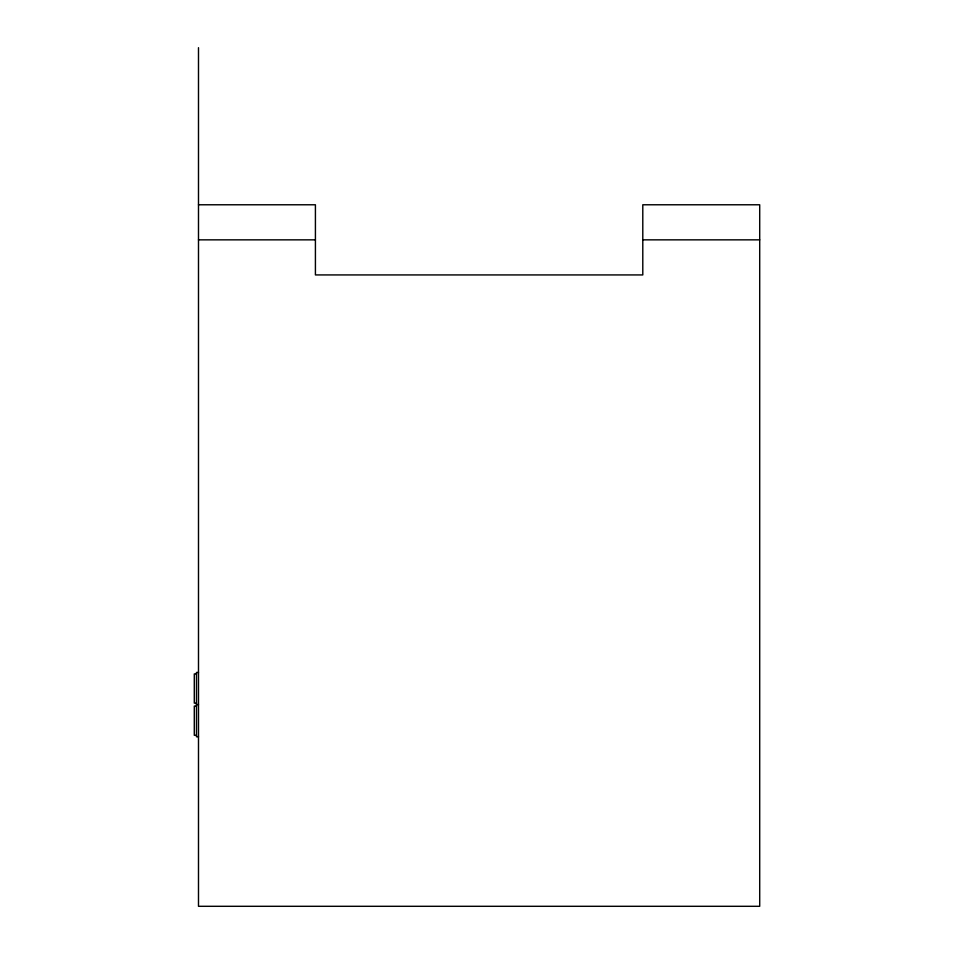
<?xml version="1.0" encoding="UTF-8"?>
<svg xmlns="http://www.w3.org/2000/svg" width="954" height="954" viewBox="0 0 954 954"><rect width="100%" height="100%" fill="white"/><g stroke="black" fill="none" stroke-linecap="round" stroke-linejoin="round"><path stroke-width="1.43" d="M198.492 204.776L315.416 204.776L315.416 274.931L642.793 274.931L642.793 204.776L759.706 204.776L759.706 906.3L198.492 906.3L198.492 47.7M198.492 239.848L315.416 239.848M642.793 239.848L759.706 239.848M198.492 672.463L196.476 672.463L196.476 736.762L198.492 736.762M196.476 673.918L194.294 673.918L194.294 703.146L196.476 703.146M196.476 704.612L198.492 704.612M196.476 706.067L194.294 706.067L194.294 735.307L196.476 735.307"/></g></svg>
